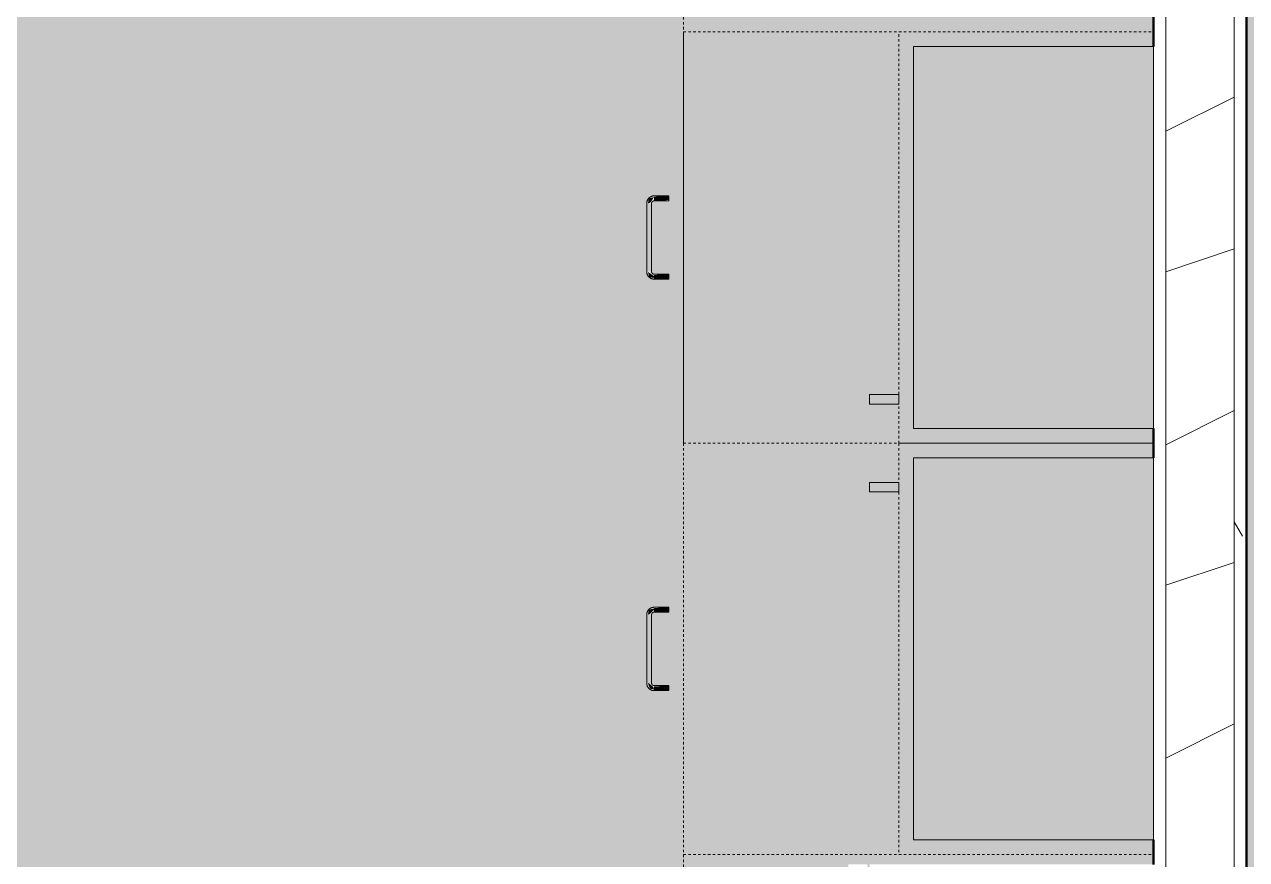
# Model space of a CAD drawing. Header units: inches. Extents: x -4218 to -1814, y 9706 to 12426.
# Drawn here: x -3581.1 to -3518.7, y 10080.6 to 10123.2 of the extents above; entities that cross this region are included whole.
import ezdxf

# ---------------------------------------------------------------- set-up
doc = ezdxf.new("R2010")
doc.units = ezdxf.units.IN
doc.header["$MEASUREMENT"] = 0
doc.linetypes.add('Dash', pattern=[0.25, 0.125, -0.125])
for name, color, linetype, lineweight in [('0-1', 7, 'Continuous', 5), ('0-2', 10, 'Continuous', 13), ('A-AREA-PATT-2', 9, 'Continuous', 9), ('A-WALL-2', 250, 'Continuous', 50), ('A-WALL-3', 10, 'Continuous', 13), ('A-WALL-PATT-1', 7, 'Continuous', 9), ('A-WALL-PATT-2', 253, 'Continuous', 9), ('Q-CASE', 31, 'Continuous', 9), ('Q-CASE-1', 9, 'Continuous', 9), ('Q-CASE-3', 7, 'Continuous', 9), ('Q-CASE-4', 7, 'Dash', 9), ('Q-CASE-HDLN-1', 7, 'Dash', 9), ('Q-CASE-HDLN-2', 31, 'Continuous', 9)]:
    doc.layers.add(name, color=color, linetype=linetype, lineweight=lineweight)
pattern_1 = [(0, (0, 0), (30.72, 7.68), [1.267, -21.773, 1.267, -21.773, -122.88]), (0, (0, 0), (30.72, 7.68), [-46.08, 1.267, -44.813, 1.267, -21.773, -53.76]), (0, (0, 0), (30.72, 7.68), [-115.2, 1.267, -14.093, 1.267, -37.133]), (120, (11.52, 3.84), (-22.011075, 22.7643004), [1.267, -21.773, 1.267, -21.773, -122.88]), (120, (11.52, 3.84), (-22.011075, 22.7643004), [-46.08, 1.267, -44.813, 1.267, -21.773, -53.76]), (120, (11.52, 3.84), (-22.011075, 22.7643004), [-115.2, 1.267, -14.093, 1.267, -37.133]), (240, (15.36, 19.2), (-8.708925, -30.4443004), [1.267, -21.773, 1.267, -21.773, -122.88]), (240, (15.36, 19.2), (-8.708925, -30.4443004), [-46.08, 1.267, -44.813, 1.267, -21.773, -53.76]), (240, (15.36, 19.2), (-8.708925, -30.4443004), [-115.2, 1.267, -14.093, 1.267, -37.133])]

# ---------------------------------------------------------------- blocks, each defined once
blk = doc.blocks.new('OD_CW_Countertop - OD_CW_Countertop-2389348-FLOOR PLAN - 3RD FLOOR')
at = {"layer": 'Q-CASE-HDLN-1'}
blk.add_line((0.738, 0), (44.738, 0), dxfattribs=at)
blk = doc.blocks.new('Drawer_Base_Cabinet_3_drawer_12205 - 21_-2354768-FLOOR PLAN - 3RD FLOOR')
at = {"layer": 'Q-CASE'}
for points in [[(-1.325, 25.5), (-1.23, 25.528), (-1.012, 25.75), (-1.012, 25.813), (-1.286, 25.72), (-1.295, 25.669)], [(-1.012, 25.718), (-1.012, 25.625), (2.488, 25.662), (2.488, 25.875), (-1.012, 25.838), (-1.012, 25.75)], [(2.488, 25.813), (2.516, 25.717), (2.738, 25.5), (2.8, 25.5), (2.738, 25.768), (2.648, 25.784)], [(-1.383, 25.412), (-1.351, 24.75), (-1.142, 24.75), (-1.174, 25.5), (-1.383, 25.5), (-1.383, 25.447)], [(2.617, 25.5), (2.649, 24.75), (2.858, 24.75), (2.826, 25.5), (2.629, 25.5)]]:
    blk.add_hatch(color=256, dxfattribs=at).paths.add_polyline_path(points, flags=0)
at = {"layer": 'Q-CASE-HDLN-1'}
for p, q in [((11.238, 24), (-9.762, 24)), ((-9.762, 24), (-9.762, 0)), ((11.238, 24), (11.238, 0))]:
    blk.add_line(p, q, dxfattribs=at)
at = {"layer": 'Q-CASE-HDLN-2'}
for p, q in [((2.488, 25.875), (-1.012, 25.875)), ((-1.012, 25.625), (2.488, 25.625)), ((-1.387, 25.5), (-1.387, 24.75)), ((-1.387, 25.5), (-1.387, 24.75)), ((-1.387, 25.5), (-1.387, 24.75)), ((-1.137, 24.75), (-1.137, 25.5)), ((-1.137, 24.75), (-1.137, 25.5)), ((-1.137, 24.75), (-1.137, 25.5)), ((2.613, 25.5), (2.613, 24.75)), ((2.613, 25.5), (2.613, 24.75)), ((2.613, 25.5), (2.613, 24.75)), ((2.863, 24.75), (2.863, 25.5)), ((2.863, 24.75), (2.863, 25.5)), ((2.863, 24.75), (2.863, 25.5)), ((-1.387, 24.75), (-1.383, 24.75)), ((-1.383, 24.75), (-1.387, 24.75)), ((-1.387, 24.75), (-1.383, 24.75)), ((-1.383, 24.75), (-1.387, 24.75)), ((-1.387, 24.75), (-1.383, 24.75)), ((-1.137, 24.75), (-1.387, 24.75)), ((-1.142, 24.75), (-1.137, 24.75)), ((-1.137, 24.75), (-1.142, 24.75)), ((-1.142, 24.75), (-1.137, 24.75)), ((-1.137, 24.75), (-1.142, 24.75)), ((-1.142, 24.75), (-1.137, 24.75)), ((2.617, 24.75), (2.613, 24.75)), ((2.613, 24.75), (2.617, 24.75)), ((2.617, 24.75), (2.613, 24.75)), ((2.613, 24.75), (2.617, 24.75)), ((2.863, 24.75), (2.613, 24.75)), ((2.613, 24.75), (2.617, 24.75)), ((2.863, 24.75), (2.858, 24.75)), ((2.858, 24.75), (2.863, 24.75)), ((2.863, 24.75), (2.858, 24.75)), ((2.858, 24.75), (2.863, 24.75)), ((2.858, 24.75), (2.863, 24.75))]:
    blk.add_line(p, q, dxfattribs=at)
at = {"layer": 'Q-CASE-HDLN-2', "flags": 128}
for points in [[(-1.012, 25.875), (-1.027, 25.875), (-1.042, 25.874), (-1.057, 25.872), (-1.072, 25.87), (-1.087, 25.868), (-1.101, 25.864), (-1.116, 25.86), (-1.13, 25.856), (-1.144, 25.851), (-1.158, 25.845), (-1.172, 25.839), (-1.185, 25.833), (-1.199, 25.825), (-1.211, 25.818), (-1.224, 25.81), (-1.236, 25.801), (-1.248, 25.792), (-1.26, 25.782), (-1.271, 25.772), (-1.281, 25.761), (-1.292, 25.75), (-1.301, 25.739), (-1.311, 25.727), (-1.319, 25.715), (-1.328, 25.703), (-1.336, 25.69), (-1.343, 25.677), (-1.35, 25.663), (-1.356, 25.65), (-1.362, 25.636), (-1.367, 25.622), (-1.372, 25.608), (-1.376, 25.593), (-1.379, 25.578), (-1.382, 25.564), (-1.384, 25.549), (-1.386, 25.534), (-1.387, 25.519), (-1.387, 25.504), (-1.387, 25.5)], [(-1.292, 25.75), (-1.301, 25.739), (-1.311, 25.727), (-1.319, 25.715), (-1.328, 25.703), (-1.336, 25.69), (-1.343, 25.677), (-1.35, 25.663), (-1.356, 25.65), (-1.362, 25.636), (-1.367, 25.622), (-1.372, 25.608), (-1.376, 25.593), (-1.379, 25.578), (-1.382, 25.564), (-1.384, 25.549), (-1.386, 25.534), (-1.387, 25.519), (-1.387, 25.504), (-1.387, 25.5)], [(-1.292, 25.75), (-1.301, 25.739), (-1.311, 25.727), (-1.319, 25.715), (-1.328, 25.703), (-1.336, 25.69), (-1.343, 25.677), (-1.35, 25.663), (-1.356, 25.65), (-1.362, 25.636), (-1.367, 25.622), (-1.372, 25.608), (-1.376, 25.593), (-1.379, 25.578), (-1.382, 25.564), (-1.384, 25.549), (-1.386, 25.534), (-1.387, 25.519), (-1.387, 25.504), (-1.387, 25.5)], [(-1.012, 25.875), (-1.027, 25.875), (-1.042, 25.874), (-1.057, 25.872), (-1.072, 25.87), (-1.087, 25.868), (-1.101, 25.864), (-1.116, 25.86), (-1.13, 25.856), (-1.144, 25.851), (-1.158, 25.845), (-1.172, 25.839), (-1.185, 25.833), (-1.199, 25.825), (-1.211, 25.818), (-1.224, 25.81), (-1.236, 25.801), (-1.248, 25.792), (-1.26, 25.782), (-1.271, 25.772)], [(-1.012, 25.875), (-1.027, 25.875), (-1.042, 25.874), (-1.057, 25.872), (-1.072, 25.87), (-1.087, 25.868), (-1.101, 25.864), (-1.116, 25.86), (-1.13, 25.856), (-1.144, 25.851), (-1.158, 25.845), (-1.172, 25.839), (-1.185, 25.833), (-1.199, 25.825), (-1.211, 25.818), (-1.224, 25.81), (-1.236, 25.801), (-1.248, 25.792), (-1.26, 25.782), (-1.271, 25.772)], [(-1.137, 25.5), (-1.137, 25.505), (-1.137, 25.51), (-1.136, 25.515), (-1.136, 25.52), (-1.135, 25.525), (-1.134, 25.53), (-1.132, 25.535), (-1.131, 25.539), (-1.129, 25.544), (-1.127, 25.549), (-1.125, 25.553), (-1.123, 25.558), (-1.121, 25.562), (-1.118, 25.566), (-1.115, 25.571), (-1.113, 25.575), (-1.109, 25.579), (-1.106, 25.582), (-1.103, 25.586), (-1.099, 25.59), (-1.096, 25.593), (-1.092, 25.596), (-1.088, 25.599), (-1.084, 25.602), (-1.08, 25.605), (-1.076, 25.608), (-1.071, 25.61), (-1.067, 25.613), (-1.062, 25.615), (-1.058, 25.617), (-1.053, 25.618), (-1.048, 25.62), (-1.043, 25.621), (-1.038, 25.622), (-1.034, 25.623), (-1.029, 25.624), (-1.024, 25.624), (-1.019, 25.625), (-1.014, 25.625)], [(-1.137, 25.5), (-1.137, 25.505), (-1.137, 25.51), (-1.136, 25.515), (-1.136, 25.52), (-1.135, 25.525), (-1.134, 25.53), (-1.132, 25.535), (-1.131, 25.539), (-1.129, 25.544), (-1.127, 25.549), (-1.125, 25.553), (-1.123, 25.558), (-1.121, 25.562), (-1.118, 25.566), (-1.115, 25.571), (-1.113, 25.575), (-1.109, 25.579), (-1.106, 25.582), (-1.103, 25.586), (-1.099, 25.59), (-1.096, 25.593), (-1.092, 25.596), (-1.088, 25.599), (-1.084, 25.602), (-1.08, 25.605), (-1.076, 25.608), (-1.071, 25.61), (-1.067, 25.613), (-1.062, 25.615), (-1.058, 25.617), (-1.053, 25.618), (-1.048, 25.62), (-1.043, 25.621), (-1.038, 25.622), (-1.034, 25.623), (-1.029, 25.624), (-1.024, 25.624), (-1.019, 25.625), (-1.014, 25.625)], [(-1.137, 25.5), (-1.137, 25.505), (-1.137, 25.51), (-1.136, 25.515), (-1.136, 25.52), (-1.135, 25.525), (-1.134, 25.53), (-1.132, 25.535), (-1.131, 25.539), (-1.129, 25.544), (-1.127, 25.549), (-1.125, 25.553), (-1.123, 25.558), (-1.121, 25.562), (-1.118, 25.566), (-1.115, 25.571), (-1.113, 25.575), (-1.109, 25.579), (-1.106, 25.582), (-1.103, 25.586), (-1.099, 25.59), (-1.096, 25.593), (-1.092, 25.596), (-1.088, 25.599), (-1.084, 25.602), (-1.08, 25.605), (-1.076, 25.608), (-1.071, 25.61), (-1.067, 25.613), (-1.062, 25.615), (-1.058, 25.617), (-1.053, 25.618), (-1.048, 25.62), (-1.043, 25.621), (-1.038, 25.622), (-1.034, 25.623), (-1.029, 25.624), (-1.024, 25.624), (-1.019, 25.625), (-1.014, 25.625), (-1.012, 25.625)], [(2.738, 25.779), (2.727, 25.789), (2.715, 25.798), (2.703, 25.807), (2.69, 25.816), (2.678, 25.823), (2.664, 25.831), (2.651, 25.838), (2.637, 25.844), (2.624, 25.85), (2.61, 25.855), (2.595, 25.859), (2.581, 25.863), (2.566, 25.867), (2.551, 25.87), (2.537, 25.872), (2.522, 25.873), (2.507, 25.875), (2.492, 25.875), (2.488, 25.875)], [(2.738, 25.779), (2.727, 25.789), (2.715, 25.798), (2.703, 25.807), (2.69, 25.816), (2.678, 25.823), (2.664, 25.831), (2.651, 25.838), (2.637, 25.844), (2.624, 25.85), (2.61, 25.855), (2.595, 25.859), (2.581, 25.863), (2.566, 25.867), (2.551, 25.87), (2.537, 25.872), (2.522, 25.873), (2.507, 25.875), (2.492, 25.875), (2.488, 25.875)], [(2.863, 25.5), (2.862, 25.515), (2.862, 25.53), (2.86, 25.545), (2.858, 25.56), (2.855, 25.575), (2.852, 25.589), (2.848, 25.604), (2.844, 25.618), (2.839, 25.632), (2.833, 25.646), (2.827, 25.66), (2.82, 25.673), (2.813, 25.686), (2.805, 25.699), (2.797, 25.712), (2.788, 25.724), (2.779, 25.736), (2.77, 25.747), (2.76, 25.758), (2.749, 25.769), (2.738, 25.779), (2.727, 25.789), (2.715, 25.798), (2.703, 25.807), (2.69, 25.816), (2.678, 25.823), (2.664, 25.831), (2.651, 25.838), (2.637, 25.844), (2.624, 25.85), (2.61, 25.855), (2.595, 25.859), (2.581, 25.863), (2.566, 25.867), (2.551, 25.87), (2.537, 25.872), (2.522, 25.873), (2.507, 25.875), (2.492, 25.875), (2.488, 25.875)], [(2.488, 25.625), (2.493, 25.625), (2.498, 25.625), (2.503, 25.624), (2.508, 25.623), (2.513, 25.623), (2.517, 25.621), (2.522, 25.62), (2.527, 25.619), (2.532, 25.617), (2.536, 25.615), (2.541, 25.613), (2.545, 25.611), (2.55, 25.608), (2.554, 25.606), (2.558, 25.603), (2.562, 25.6), (2.566, 25.597), (2.57, 25.594), (2.574, 25.591), (2.577, 25.587), (2.581, 25.583), (2.584, 25.58), (2.587, 25.576), (2.59, 25.572), (2.593, 25.568), (2.596, 25.563), (2.598, 25.559), (2.6, 25.554), (2.602, 25.55), (2.604, 25.545), (2.606, 25.541), (2.607, 25.536), (2.609, 25.531), (2.61, 25.526), (2.611, 25.521), (2.612, 25.516), (2.612, 25.511), (2.613, 25.506), (2.613, 25.501), (2.613, 25.5)], [(2.488, 25.625), (2.493, 25.625), (2.498, 25.625), (2.503, 25.624), (2.508, 25.623), (2.513, 25.623), (2.517, 25.621), (2.522, 25.62), (2.527, 25.619), (2.532, 25.617), (2.536, 25.615), (2.541, 25.613), (2.545, 25.611), (2.55, 25.608), (2.554, 25.606), (2.558, 25.603), (2.562, 25.6), (2.566, 25.597), (2.57, 25.594), (2.574, 25.591), (2.577, 25.587), (2.581, 25.583), (2.584, 25.58), (2.587, 25.576), (2.59, 25.572), (2.593, 25.568), (2.596, 25.563), (2.598, 25.559), (2.6, 25.554), (2.602, 25.55), (2.604, 25.545), (2.606, 25.541), (2.607, 25.536), (2.609, 25.531), (2.61, 25.526), (2.611, 25.521), (2.612, 25.516), (2.612, 25.511), (2.613, 25.506), (2.613, 25.501), (2.613, 25.5)], [(2.488, 25.625), (2.493, 25.625), (2.498, 25.625), (2.503, 25.624), (2.508, 25.623), (2.513, 25.623), (2.517, 25.621), (2.522, 25.62), (2.527, 25.619), (2.532, 25.617), (2.536, 25.615), (2.541, 25.613), (2.545, 25.611), (2.55, 25.608), (2.554, 25.606), (2.558, 25.603), (2.562, 25.6), (2.566, 25.597), (2.57, 25.594), (2.574, 25.591), (2.577, 25.587), (2.581, 25.583), (2.584, 25.58), (2.587, 25.576), (2.59, 25.572), (2.593, 25.568), (2.596, 25.563), (2.598, 25.559), (2.6, 25.554), (2.602, 25.55), (2.604, 25.545), (2.606, 25.541), (2.607, 25.536), (2.609, 25.531), (2.61, 25.526), (2.611, 25.521), (2.612, 25.516), (2.612, 25.511), (2.613, 25.506), (2.613, 25.501), (2.613, 25.5)], [(2.863, 25.5), (2.862, 25.515), (2.862, 25.53), (2.86, 25.545), (2.858, 25.56), (2.855, 25.575), (2.852, 25.589), (2.848, 25.604), (2.844, 25.618), (2.839, 25.632), (2.833, 25.646), (2.827, 25.66), (2.82, 25.673), (2.813, 25.686), (2.805, 25.699), (2.797, 25.712), (2.788, 25.724), (2.779, 25.736), (2.77, 25.747), (2.76, 25.758)], [(2.863, 25.5), (2.862, 25.515), (2.862, 25.53), (2.86, 25.545), (2.858, 25.56), (2.855, 25.575), (2.852, 25.589), (2.848, 25.604), (2.844, 25.618), (2.839, 25.632), (2.833, 25.646), (2.827, 25.66), (2.82, 25.673), (2.813, 25.686), (2.805, 25.699), (2.797, 25.712), (2.788, 25.724), (2.779, 25.736), (2.77, 25.747), (2.76, 25.758)]]:
    blk.add_lwpolyline(points, dxfattribs=at)
blk = doc.blocks.new('300 Series Wall Hung Cabinet_301 - 21_-2351003-FLOOR PLAN - 3RD FLOOR')
at = {"layer": 'Q-CASE-1'}
for points in [[(-8.5, 13.188), (-8.012, 13.188), (-8.012, 14.687), (-8.5, 14.687)], [(-9.75, 0.187), (9.75, 0.187), (9.75, 12.438), (-9.75, 12.438), (-9.75, 8.425)]]:
    blk.add_hatch(color=256, dxfattribs=at).paths.add_polyline_path(points, flags=0)
at = {"layer": 'Q-CASE-3'}
for p, q in [((-8.012, 14.687), (-8.5, 14.687)), ((-8.5, 14.687), (-8.5, 13.188)), ((-8.012, 13.188), (-8.012, 14.687)), ((-8.012, 13.188), (-8.5, 13.188)), ((9.75, 12.438), (-9.75, 12.438)), ((-9.75, 12.438), (-9.75, 0.187)), ((9.75, 0.187), (9.75, 12.438)), ((-9.75, 0.187), (9.75, 0.187))]:
    blk.add_line(p, q, dxfattribs=at)
at = {"layer": 'Q-CASE-4'}
for p, q in [((-10.5, 0.187), (-10.5, 13.188)), ((-10.5, 13.188), (10.5, 13.188)), ((10.5, 13.188), (10.5, 0.187)), ((10.5, 0.187), (-10.5, 0.187))]:
    blk.add_line(p, q, dxfattribs=at)
blk = doc.blocks.new('300 Series Wall Hung Cabinet_301 - 21_-2351527-FLOOR PLAN - 3RD FLOOR')
at = {"layer": 'Q-CASE-1'}
for points in [[(9.75, -0.188), (-9.75, -0.188), (-9.75, -12.438), (9.75, -12.438), (9.75, -8.425)], [(-8.012, -13.188), (-8.5, -13.188), (-8.5, -14.687), (-8.012, -14.687)]]:
    blk.add_hatch(color=256, dxfattribs=at).paths.add_polyline_path(points, flags=0)
at = {"layer": 'Q-CASE-3'}
for p, q in [((9.75, -0.188), (-9.75, -0.188)), ((-9.75, -0.188), (-9.75, -12.438)), ((9.75, -12.438), (9.75, -0.188)), ((-9.75, -12.438), (9.75, -12.438)), ((-8.5, -13.188), (-8.012, -13.188)), ((-8.5, -13.188), (-8.5, -14.687)), ((-8.012, -14.687), (-8.012, -13.188)), ((-8.5, -14.687), (-8.012, -14.687))]:
    blk.add_line(p, q, dxfattribs=at)
at = {"layer": 'Q-CASE-4'}
for p, q in [((10.5, -0.188), (-10.5, -0.188)), ((-10.5, -0.188), (-10.5, -13.188)), ((10.5, -13.188), (10.5, -0.188)), ((-10.5, -13.188), (10.5, -13.188))]:
    blk.add_line(p, q, dxfattribs=at)
blk = doc.blocks.new('Drawer_Base_Cabinet_3_drawer_12205 - 21_-2354632-FLOOR PLAN - 3RD FLOOR')
at = {"layer": 'Q-CASE'}
for points in [[(-1.142, -25.5), (-1.174, -24.75), (-1.383, -24.75), (-1.351, -25.5), (-1.154, -25.5)], [(2.858, -25.121), (2.826, -24.75), (2.617, -24.75), (2.649, -25.5), (2.858, -25.5), (2.858, -25.174)], [(-1.012, -25.782), (-1.047, -25.688), (-1.325, -25.5), (-1.262, -25.768), (-1.012, -25.813)], [(2.8, -25.5), (2.705, -25.5), (2.488, -25.813), (2.756, -25.75), (2.776, -25.636)], [(2.488, -25.629), (2.488, -25.625), (-1.012, -25.662), (-1.012, -25.875), (2.488, -25.838), (2.488, -25.642)]]:
    blk.add_hatch(color=256, dxfattribs=at).paths.add_polyline_path(points, flags=0)
at = {"layer": 'Q-CASE-HDLN-1'}
for p, q in [((-9.762, -24), (-9.762, 0)), ((11.238, -24), (11.238, 0)), ((11.238, -24), (-9.762, -24))]:
    blk.add_line(p, q, dxfattribs=at)
at = {"layer": 'Q-CASE-HDLN-2'}
for p, q in [((-1.387, -24.75), (-1.387, -25.5)), ((-1.387, -24.75), (-1.383, -24.75)), ((-1.383, -24.75), (-1.387, -24.75)), ((-1.387, -24.75), (-1.387, -25.5)), ((-1.387, -24.75), (-1.383, -24.75)), ((-1.383, -24.75), (-1.387, -24.75)), ((-1.387, -24.75), (-1.387, -25.5)), ((-1.387, -24.75), (-1.137, -24.75)), ((-1.383, -24.75), (-1.387, -24.75)), ((-1.142, -24.75), (-1.137, -24.75)), ((-1.137, -24.75), (-1.142, -24.75)), ((-1.142, -24.75), (-1.137, -24.75)), ((-1.137, -24.75), (-1.142, -24.75)), ((-1.137, -24.75), (-1.142, -24.75)), ((-1.137, -25.5), (-1.137, -24.75)), ((-1.137, -25.5), (-1.137, -24.75)), ((-1.137, -25.5), (-1.137, -24.75)), ((2.613, -24.75), (2.613, -25.5)), ((2.617, -24.75), (2.613, -24.75)), ((2.613, -24.75), (2.617, -24.75)), ((2.613, -24.75), (2.613, -25.5)), ((2.617, -24.75), (2.613, -24.75)), ((2.613, -24.75), (2.617, -24.75)), ((2.613, -24.75), (2.613, -25.5)), ((2.617, -24.75), (2.613, -24.75)), ((2.613, -24.75), (2.863, -24.75)), ((2.863, -24.75), (2.858, -24.75)), ((2.858, -24.75), (2.863, -24.75)), ((2.863, -24.75), (2.858, -24.75)), ((2.858, -24.75), (2.863, -24.75)), ((2.863, -24.75), (2.858, -24.75)), ((2.863, -25.5), (2.863, -24.75)), ((2.863, -25.5), (2.863, -24.75)), ((2.863, -25.5), (2.863, -24.75)), ((2.488, -25.625), (-1.012, -25.625)), ((-1.012, -25.875), (2.488, -25.875))]:
    blk.add_line(p, q, dxfattribs=at)
at = {"layer": 'Q-CASE-HDLN-2', "flags": 128}
for points in [[(-1.387, -25.5), (-1.387, -25.515), (-1.386, -25.53), (-1.385, -25.545), (-1.383, -25.56), (-1.38, -25.575), (-1.377, -25.589), (-1.373, -25.604), (-1.368, -25.618), (-1.363, -25.632), (-1.358, -25.646), (-1.352, -25.66), (-1.345, -25.673), (-1.338, -25.686), (-1.33, -25.699), (-1.322, -25.712), (-1.313, -25.724), (-1.304, -25.736), (-1.294, -25.747), (-1.284, -25.758)], [(-1.387, -25.5), (-1.387, -25.515), (-1.386, -25.53), (-1.385, -25.545), (-1.383, -25.56), (-1.38, -25.575), (-1.377, -25.589), (-1.373, -25.604), (-1.368, -25.618), (-1.363, -25.632), (-1.358, -25.646), (-1.352, -25.66), (-1.345, -25.673), (-1.338, -25.686), (-1.33, -25.699), (-1.322, -25.712), (-1.313, -25.724), (-1.304, -25.736), (-1.294, -25.747), (-1.284, -25.758)], [(-1.387, -25.5), (-1.387, -25.515), (-1.386, -25.53), (-1.385, -25.545), (-1.383, -25.56), (-1.38, -25.575), (-1.377, -25.589), (-1.373, -25.604), (-1.368, -25.618), (-1.363, -25.632), (-1.358, -25.646), (-1.352, -25.66), (-1.345, -25.673), (-1.338, -25.686), (-1.33, -25.699), (-1.322, -25.712), (-1.313, -25.724), (-1.304, -25.736), (-1.294, -25.747), (-1.284, -25.758), (-1.274, -25.769), (-1.263, -25.779), (-1.251, -25.789), (-1.239, -25.798), (-1.227, -25.807), (-1.215, -25.816), (-1.202, -25.823), (-1.189, -25.831), (-1.176, -25.838), (-1.162, -25.844), (-1.148, -25.85), (-1.134, -25.855), (-1.12, -25.859), (-1.105, -25.863), (-1.091, -25.867), (-1.076, -25.87), (-1.061, -25.872), (-1.046, -25.873), (-1.031, -25.875), (-1.016, -25.875), (-1.012, -25.875)], [(-1.012, -25.625), (-1.017, -25.625), (-1.022, -25.625), (-1.027, -25.624), (-1.032, -25.623), (-1.037, -25.623), (-1.042, -25.621), (-1.047, -25.62), (-1.052, -25.619), (-1.056, -25.617), (-1.061, -25.615), (-1.066, -25.613), (-1.07, -25.611), (-1.074, -25.608), (-1.079, -25.606), (-1.083, -25.603), (-1.087, -25.6), (-1.091, -25.597), (-1.095, -25.594), (-1.098, -25.591), (-1.102, -25.587), (-1.105, -25.583), (-1.109, -25.58), (-1.112, -25.576), (-1.115, -25.572), (-1.117, -25.568), (-1.12, -25.563), (-1.123, -25.559), (-1.125, -25.554), (-1.127, -25.55), (-1.129, -25.545), (-1.131, -25.541), (-1.132, -25.536), (-1.133, -25.531), (-1.135, -25.526), (-1.135, -25.521), (-1.136, -25.516), (-1.137, -25.511), (-1.137, -25.506), (-1.137, -25.501), (-1.137, -25.5)], [(-1.012, -25.625), (-1.017, -25.625), (-1.022, -25.625), (-1.027, -25.624), (-1.032, -25.623), (-1.037, -25.623), (-1.042, -25.621), (-1.047, -25.62), (-1.052, -25.619), (-1.056, -25.617), (-1.061, -25.615), (-1.066, -25.613), (-1.07, -25.611), (-1.074, -25.608), (-1.079, -25.606), (-1.083, -25.603), (-1.087, -25.6), (-1.091, -25.597), (-1.095, -25.594), (-1.098, -25.591), (-1.102, -25.587), (-1.105, -25.583), (-1.109, -25.58), (-1.112, -25.576), (-1.115, -25.572), (-1.117, -25.568), (-1.12, -25.563), (-1.123, -25.559), (-1.125, -25.554), (-1.127, -25.55), (-1.129, -25.545), (-1.131, -25.541), (-1.132, -25.536), (-1.133, -25.531), (-1.135, -25.526), (-1.135, -25.521), (-1.136, -25.516), (-1.137, -25.511), (-1.137, -25.506), (-1.137, -25.501), (-1.137, -25.5)], [(-1.012, -25.625), (-1.017, -25.625), (-1.022, -25.625), (-1.027, -25.624), (-1.032, -25.623), (-1.037, -25.623), (-1.042, -25.621), (-1.047, -25.62), (-1.052, -25.619), (-1.056, -25.617), (-1.061, -25.615), (-1.066, -25.613), (-1.07, -25.611), (-1.074, -25.608), (-1.079, -25.606), (-1.083, -25.603), (-1.087, -25.6), (-1.091, -25.597), (-1.095, -25.594), (-1.098, -25.591), (-1.102, -25.587), (-1.105, -25.583), (-1.109, -25.58), (-1.112, -25.576), (-1.115, -25.572), (-1.117, -25.568), (-1.12, -25.563), (-1.123, -25.559), (-1.125, -25.554), (-1.127, -25.55), (-1.129, -25.545), (-1.131, -25.541), (-1.132, -25.536), (-1.133, -25.531), (-1.135, -25.526), (-1.135, -25.521), (-1.136, -25.516), (-1.137, -25.511), (-1.137, -25.506), (-1.137, -25.501), (-1.137, -25.5)], [(2.488, -25.875), (2.503, -25.875), (2.518, -25.874), (2.533, -25.872), (2.547, -25.87), (2.562, -25.868), (2.577, -25.864), (2.591, -25.86), (2.606, -25.856), (2.62, -25.851), (2.634, -25.845), (2.647, -25.839), (2.661, -25.833), (2.674, -25.825), (2.687, -25.818), (2.699, -25.81), (2.712, -25.801), (2.724, -25.792), (2.735, -25.782), (2.746, -25.772), (2.757, -25.761), (2.767, -25.75), (2.777, -25.739), (2.786, -25.727), (2.795, -25.715), (2.803, -25.703), (2.811, -25.69), (2.818, -25.677), (2.825, -25.663), (2.832, -25.65), (2.837, -25.636), (2.842, -25.622), (2.847, -25.608), (2.851, -25.593), (2.854, -25.578), (2.857, -25.564), (2.86, -25.549), (2.861, -25.534), (2.862, -25.519), (2.863, -25.504), (2.863, -25.5)], [(2.613, -25.5), (2.613, -25.505), (2.612, -25.51), (2.612, -25.515), (2.611, -25.52), (2.61, -25.525), (2.609, -25.53), (2.608, -25.535), (2.606, -25.539), (2.605, -25.544), (2.603, -25.549), (2.601, -25.553), (2.599, -25.558), (2.596, -25.562), (2.594, -25.566), (2.591, -25.571), (2.588, -25.575), (2.585, -25.579), (2.582, -25.582), (2.578, -25.586), (2.575, -25.59), (2.571, -25.593), (2.567, -25.596), (2.563, -25.599), (2.559, -25.602), (2.555, -25.605), (2.551, -25.608), (2.547, -25.61), (2.542, -25.613), (2.538, -25.615), (2.533, -25.617), (2.528, -25.618), (2.524, -25.62), (2.519, -25.621), (2.514, -25.622), (2.509, -25.623), (2.504, -25.624), (2.499, -25.624), (2.494, -25.625), (2.489, -25.625), (2.488, -25.625)], [(2.613, -25.5), (2.613, -25.505), (2.612, -25.51), (2.612, -25.515), (2.611, -25.52), (2.61, -25.525), (2.609, -25.53), (2.608, -25.535), (2.606, -25.539), (2.605, -25.544), (2.603, -25.549), (2.601, -25.553), (2.599, -25.558), (2.596, -25.562), (2.594, -25.566), (2.591, -25.571), (2.588, -25.575), (2.585, -25.579), (2.582, -25.582), (2.578, -25.586), (2.575, -25.59), (2.571, -25.593), (2.567, -25.596), (2.563, -25.599), (2.559, -25.602), (2.555, -25.605), (2.551, -25.608), (2.547, -25.61), (2.542, -25.613), (2.538, -25.615), (2.533, -25.617), (2.528, -25.618), (2.524, -25.62), (2.519, -25.621), (2.514, -25.622), (2.509, -25.623), (2.504, -25.624), (2.499, -25.624), (2.494, -25.625), (2.489, -25.625)], [(2.613, -25.5), (2.613, -25.505), (2.612, -25.51), (2.612, -25.515), (2.611, -25.52), (2.61, -25.525), (2.609, -25.53), (2.608, -25.535), (2.606, -25.539), (2.605, -25.544), (2.603, -25.549), (2.601, -25.553), (2.599, -25.558), (2.596, -25.562), (2.594, -25.566), (2.591, -25.571), (2.588, -25.575), (2.585, -25.579), (2.582, -25.582), (2.578, -25.586), (2.575, -25.59), (2.571, -25.593), (2.567, -25.596), (2.563, -25.599), (2.559, -25.602), (2.555, -25.605), (2.551, -25.608), (2.547, -25.61), (2.542, -25.613), (2.538, -25.615), (2.533, -25.617), (2.528, -25.618), (2.524, -25.62), (2.519, -25.621), (2.514, -25.622), (2.509, -25.623), (2.504, -25.624), (2.499, -25.624), (2.494, -25.625), (2.489, -25.625)], [(2.767, -25.75), (2.777, -25.739), (2.786, -25.727), (2.795, -25.715), (2.803, -25.703), (2.811, -25.69), (2.818, -25.677), (2.825, -25.663), (2.832, -25.65), (2.837, -25.636), (2.842, -25.622), (2.847, -25.608), (2.851, -25.593), (2.854, -25.578), (2.857, -25.564), (2.86, -25.549), (2.861, -25.534), (2.862, -25.519), (2.863, -25.504), (2.863, -25.5)], [(2.767, -25.75), (2.777, -25.739), (2.786, -25.727), (2.795, -25.715), (2.803, -25.703), (2.811, -25.69), (2.818, -25.677), (2.825, -25.663), (2.832, -25.65), (2.837, -25.636), (2.842, -25.622), (2.847, -25.608), (2.851, -25.593), (2.854, -25.578), (2.857, -25.564), (2.86, -25.549), (2.861, -25.534), (2.862, -25.519), (2.863, -25.504), (2.863, -25.5)], [(-1.263, -25.779), (-1.251, -25.789), (-1.239, -25.798), (-1.227, -25.807), (-1.215, -25.816), (-1.202, -25.823), (-1.189, -25.831), (-1.176, -25.838), (-1.162, -25.844), (-1.148, -25.85), (-1.134, -25.855), (-1.12, -25.859), (-1.105, -25.863), (-1.091, -25.867), (-1.076, -25.87), (-1.061, -25.872), (-1.046, -25.873), (-1.031, -25.875), (-1.016, -25.875), (-1.012, -25.875)], [(-1.263, -25.779), (-1.251, -25.789), (-1.239, -25.798), (-1.227, -25.807), (-1.215, -25.816), (-1.202, -25.823), (-1.189, -25.831), (-1.176, -25.838), (-1.162, -25.844), (-1.148, -25.85), (-1.134, -25.855), (-1.12, -25.859), (-1.105, -25.863), (-1.091, -25.867), (-1.076, -25.87), (-1.061, -25.872), (-1.046, -25.873), (-1.031, -25.875), (-1.016, -25.875), (-1.012, -25.875)], [(2.488, -25.875), (2.503, -25.875), (2.518, -25.874), (2.533, -25.872), (2.547, -25.87), (2.562, -25.868), (2.577, -25.864), (2.591, -25.86), (2.606, -25.856), (2.62, -25.851), (2.634, -25.845), (2.647, -25.839), (2.661, -25.833), (2.674, -25.825), (2.687, -25.818), (2.699, -25.81), (2.712, -25.801), (2.724, -25.792), (2.735, -25.782), (2.746, -25.772)], [(2.488, -25.875), (2.503, -25.875), (2.518, -25.874), (2.533, -25.872), (2.547, -25.87), (2.562, -25.868), (2.577, -25.864), (2.591, -25.86), (2.606, -25.856), (2.62, -25.851), (2.634, -25.845), (2.647, -25.839), (2.661, -25.833), (2.674, -25.825), (2.687, -25.818), (2.699, -25.81), (2.712, -25.801), (2.724, -25.792), (2.735, -25.782), (2.746, -25.772)]]:
    blk.add_lwpolyline(points, dxfattribs=at)
blk = doc.blocks.new('CTR - 1st Phase - Unit Layouts_rvt-1-FLOOR PLAN - 3RD FLOOR')
at = {"layer": 'A-WALL-PATT-1'}
h = blk.add_hatch(dxfattribs=at)
h.set_pattern_fill('FP_1', color=256, style=0, pattern_type=2)
h.set_pattern_definition(pattern_1)
h.paths.add_polyline_path([(-3522.874, 9988.439), (-3522.874, 10160.214), (-3523.499, 10160.214), (-3523.499, 9988.439)], flags=0)
h.paths.add_polyline_path([(-3522.874, 10163.714), (-3522.874, 10195.022), (-3523.499, 10194.397), (-3523.499, 10163.714)], flags=0)
h = blk.add_hatch(dxfattribs=at)
h.set_pattern_fill('FP_1', color=256, style=0, pattern_type=2)
h.set_pattern_definition(pattern_1)
h.paths.add_polyline_path([(-3519.374, 9989.064), (-3518.749, 9989.064), (-3518.749, 10016.864), (-3519.374, 10016.864), (-3519.374, 10007.833)], flags=0)
h.paths.add_polyline_path([(-3518.749, 10020.364), (-3518.749, 10193.313), (-3519.374, 10192.688), (-3519.374, 10020.364), (-3519.086, 10020.364)], flags=0)
at = {"layer": 'A-WALL-PATT-2'}
h = blk.add_hatch(dxfattribs=at)
h.set_pattern_fill('FP_2', color=256, style=0, pattern_type=2)
h.set_pattern_definition([(216.87, (6.397, 15.994), (47.9809429, 31.9870857), [7.997, -71.971]), (206.565, (15.994, 11.196), (-15.993714, -15.9941327), [17.881, -17.881]), (198.435, (15.994, 3.199), (-31.9867405, -15.9938803), [10.115, -40.461])])
h.paths.add_polyline_path([(-3522.874, 9988.439), (-3519.374, 9988.439), (-3519.392, 10197.62), (-3522.874, 10194.138), (-3522.874, 10007.833)], flags=0)
at = {"layer": 'A-WALL-2'}
for p, q in [((-3518.749, 10020.989), (-3518.749, 10192.429)), ((-3523.499, 10159.589), (-3523.499, 10122.089)), ((-3523.499, 10102.589), (-3523.499, 10101.089)), ((-3523.499, 10081.589), (-3523.499, 10080.339))]:
    blk.add_line(p, q, dxfattribs=at)
at = {"layer": 'A-WALL-3'}
for p, q in [((-3519.374, 10192.688), (-3519.374, 10020.364)), ((-3522.874, 10160.214), (-3522.874, 9988.439))]:
    blk.add_line(p, q, dxfattribs=at)
at = {"layer": '0-2'}
for name, p, rotation in [('OD_CW_Countertop - OD_CW_Countertop-2389348-FLOOR PLAN - 3RD FLOOR', (-3547.499, 10124.577), 269.9999999999894), ('Drawer_Base_Cabinet_3_drawer_12205 - 21_-2354632-FLOOR PLAN - 3RD FLOOR', (-3523.499, 10113.077), 269.9999999999831), ('300 Series Wall Hung Cabinet_301 - 21_-2351003-FLOOR PLAN - 3RD FLOOR', (-3523.311, 10112.339), 89.99999999998776), ('Drawer_Base_Cabinet_3_drawer_12205 - 21_-2354768-FLOOR PLAN - 3RD FLOOR', (-3523.499, 10090.602), 89.99999999998902), ('300 Series Wall Hung Cabinet_301 - 21_-2351527-FLOOR PLAN - 3RD FLOOR', (-3523.311, 10091.339), 269.9999999999878)]:
    blk.add_blockref(name, p, dxfattribs=dict(at, rotation=rotation))

msp = doc.modelspace()

# ---------------------------------------------------------------- hatches: boundary and pattern name
at = {"layer": 'A-AREA-PATT-2'}
h = msp.add_hatch(color=256, dxfattribs=at)
h.paths.add_polyline_path([(-3493.52374, 10344.5894), (-3491.77374, 10344.5894), (-3491.77374, 10308.5894), (-3493.52374, 10308.5894), (-3493.52374, 10329.85603)], flags=0)
h.paths.add_polyline_path([(-3666.80501, 9986.1894), (-3636.51124, 9986.1894), (-3636.51124, 9989.0644), (-3523.49874, 9989.0644), (-3523.49874, 9990.5894), (-3535.74874, 9990.5894), (-3535.74874, 9990.8394), (-3547.49874, 9990.8394), (-3547.49874, 9990.2144), (-3548.04181, 9990.2144), (-3548.09106, 9990.43078), (-3548.16411, 9990.59662), (-3548.20172, 9990.87891), (-3548.24874, 9990.9644), (-3548.24874, 9992.96866), (-3548.99874, 9993.00101), (-3548.99874, 9993.0269), (-3549.2639, 9993.07423), (-3549.33713, 9993.3394), (-3549.37374, 9993.3394), (-3549.33713, 9996.8394), (-3549.31124, 9996.8394), (-3549.24874, 9997.10727), (-3548.99874, 9997.17778), (-3548.99874, 9997.21014), (-3548.24874, 9997.21014), (-3548.24874, 9999.0894), (-3548.1749, 9999.26867), (-3548.13743, 9999.54443), (-3548.05428, 9999.72844), (-3547.99874, 9999.8394), (-3547.49874, 9999.8394), (-3547.49874, 9999.3394), (-3535.74874, 9999.3394), (-3535.74874, 10007.0894), (-3523.49874, 10007.0894), (-3523.49874, 10008.5894), (-3535.74874, 10008.5894), (-3535.74874, 10028.0894), (-3523.49874, 10028.0894), (-3523.49874, 10029.5894), (-3535.74874, 10029.5894), (-3535.74874, 10049.0894), (-3523.49874, 10049.0894), (-3523.49874, 10049.8394), (-3547.49874, 10049.8394), (-3547.49874, 10079.8394), (-3539.09808, 10079.8394), (-3539.08425, 10080.3394), (-3538.10504, 10080.3394), (-3538.10504, 10079.8394), (-3537.98693, 10079.8394), (-3537.98693, 10080.3394), (-3523.49874, 10080.3394), (-3523.49874, 10081.5894), (-3535.74874, 10081.5894), (-3535.74874, 10101.0894), (-3523.49874, 10101.0894), (-3523.49874, 10102.5894), (-3535.74874, 10102.5894), (-3535.74874, 10122.0894), (-3523.49874, 10122.0894), (-3523.49874, 10159.5894), (-3525.49874, 10159.5894), (-3525.49874, 10123.8394), (-3555.49874, 10123.8394), (-3555.49874, 10159.5894), (-3547.49874, 10159.5894), (-3547.49874, 10164.3394), (-3523.49874, 10164.3394), (-3523.49874, 10194.39658), (-3504.75153, 10213.14379), (-3501.39277, 10209.78503), (-3504.66314, 10206.51466), (-3480.53624, 10182.38776), (-3480.53624, 10171.73503), (-3479.78624, 10171.73503), (-3479.78624, 10169.23503), (-3480.53624, 10169.23503), (-3480.53624, 10137.98503), (-3481.91124, 10137.98503), (-3481.91124, 10108.98503), (-3480.53624, 10108.98503), (-3480.53624, 10108.73503), (-3479.78624, 10108.73503), (-3479.78624, 10106.23503), (-3480.53624, 10106.23503), (-3480.53624, 10103.23503), (-3479.78624, 10103.23503), (-3479.78624, 10100.73503), (-3480.53624, 10100.73503), (-3480.53624, 10078.48503), (-3481.91124, 10078.48503), (-3481.91124, 10058.48503), (-3480.53624, 10058.48503), (-3480.52945, 10058.23503), (-3479.78624, 10058.23503), (-3479.78624, 10055.73503), (-3480.53624, 10055.73503), (-3480.53624, 9989.0644), (-3341.72374, 9989.0644), (-3341.72374, 10242.9894), (-3373.89874, 10242.9894), (-3373.89874, 10247.7394), (-3341.72374, 10247.7394), (-3341.72374, 10305.34208), (-3349.44996, 10305.34208), (-3350.41438, 10305.46905), (-3351.31307, 10305.8413), (-3352.08479, 10306.43347), (-3352.67696, 10307.20519), (-3353.04921, 10308.10389), (-3353.17618, 10309.14461), (-3353.17618, 10310.45664), (-3356.19996, 10310.10892), (-3357.19996, 10308.91717), (-3358.19996, 10308.35041), (-3359.19996, 10308.08246), (-3360.20376, 10307.90546), (-3361.19996, 10307.8183), (-3363.19235, 10307.99262), (-3365.19996, 10308.53055), (-3367.63954, 10309.46347), (-3369.19996, 10310.19111), (-3371.19996, 10311.57854), (-3372.19996, 10312.57854), (-3372.69996, 10313.44457), (-3373.19996, 10314.8183), (-3373.19996, 10315.8183), (-3372.69996, 10317.19204), (-3372.19996, 10318.05807), (-3371.19996, 10319.05807), (-3369.19996, 10320.4455), (-3367.19996, 10321.37811), (-3365.19996, 10322.10606), (-3363.19235, 10322.64399), (-3361.19996, 10322.8183), (-3359.70948, 10322.64399), (-3359.19996, 10322.55415), (-3358.19996, 10322.2862), (-3357.19996, 10321.71944), (-3356.19996, 10320.52768), (-3353.17618, 10320.17997), (-3353.17618, 10321.5683), (-3353.04921, 10322.53272), (-3352.67696, 10323.43141), (-3352.08479, 10324.20314), (-3351.31307, 10324.79531), (-3350.41438, 10325.16756), (-3349.44996, 10325.29453), (-3341.72374, 10325.29453), (-3341.72374, 10336.7894), (-3345.17374, 10336.7894), (-3345.17374, 10341.5394), (-3341.72374, 10341.5394), (-3341.72374, 10372.7894), (-3369.17374, 10372.7894), (-3369.17374, 10336.7894), (-3373.92374, 10336.7894), (-3373.92374, 10372.7894), (-3409.92374, 10372.7894), (-3409.92374, 10279.65685), (-3414.67374, 10279.65685), (-3414.67374, 10281.5743), (-3438.67374, 10281.5743), (-3438.67374, 10276.4493), (-3412.67374, 10276.4493), (-3412.67374, 10251.4493), (-3438.67374, 10251.4493), (-3438.67374, 10247.7394), (-3414.67374, 10247.7394), (-3414.67374, 10249.65685), (-3409.92374, 10249.65685), (-3409.89874, 10242.9894), (-3468.1884, 10242.9894), (-3475.93692, 10235.24087), (-3479.29568, 10238.59963), (-3470.15592, 10247.7394), (-3443.42374, 10247.7394), (-3443.42374, 10290.51935), (-3444.17374, 10290.51935), (-3444.17374, 10293.01935), (-3443.42374, 10293.01935), (-3443.42374, 10315.26935), (-3442.04874, 10315.26935), (-3442.04874, 10335.26935), (-3443.42374, 10335.26935), (-3443.42374, 10335.51935), (-3444.17374, 10335.51935), (-3444.17374, 10338.01935), (-3443.42374, 10338.01935), (-3443.42374, 10344.5894), (-3457.52374, 10344.5894), (-3457.52374, 10346.5269), (-3458.14874, 10346.5269), (-3458.14874, 10348.5894), (-3492.89874, 10348.5894), (-3492.89874, 10346.5269), (-3493.52374, 10346.5269), (-3493.52374, 10344.5894), (-3499.54874, 10344.5894), (-3499.54874, 10304.01291), (-3502.31308, 10301.24857), (-3505.67183, 10304.60733), (-3504.29874, 10305.98043), (-3504.29874, 10325.30651), (-3504.5021, 10325.30651), (-3504.5021, 10330.05651), (-3504.29874, 10330.05651), (-3504.29874, 10344.5894), (-3524.5021, 10344.5894), (-3524.5021, 10325.30651), (-3529.2521, 10325.30651), (-3529.2521, 10344.5894), (-3535.27588, 10344.5894), (-3535.27588, 10337.16317), (-3535.40285, 10336.19876), (-3535.7751, 10335.30006), (-3536.36727, 10334.52834), (-3537.13899, 10333.93617), (-3538.03769, 10333.56392), (-3539.07841, 10333.43695), (-3540.39044, 10333.43695), (-3540.04272, 10330.41317), (-3538.85097, 10329.41317), (-3538.28421, 10328.41317), (-3538.01626, 10327.41317), (-3537.83926, 10326.40937), (-3537.7521, 10325.41317), (-3537.92641, 10323.42079), (-3538.46435, 10321.41317), (-3539.19229, 10319.41317), (-3540.12491, 10317.41317), (-3541.51234, 10315.41317), (-3542.51234, 10314.41317), (-3543.37836, 10313.91317), (-3544.7521, 10313.41317), (-3545.7521, 10313.41317), (-3547.12584, 10313.91317), (-3547.99187, 10314.41317), (-3548.99187, 10315.41317), (-3550.3793, 10317.41317), (-3551.31191, 10319.41317), (-3552.03985, 10321.41317), (-3552.57779, 10323.42079), (-3552.7521, 10325.41317), (-3552.57779, 10326.90365), (-3552.48795, 10327.41317), (-3552.22, 10328.41317), (-3551.65324, 10329.41317), (-3550.46148, 10330.41317), (-3550.11377, 10333.43695), (-3551.56696, 10333.44549), (-3552.46652, 10333.56392), (-3553.36521, 10333.93617), (-3554.13694, 10334.52834), (-3554.7291, 10335.30006), (-3555.10136, 10336.19876), (-3555.22832, 10337.16317), (-3555.22832, 10344.5894), (-3563.2521, 10344.5894), (-3563.2521, 10320.5894), (-3629.07943, 10320.5894), (-3629.07943, 10284.5894), (-3623.70443, 10284.5894), (-3623.70443, 10283.7144), (-3659.70443, 10283.70998), (-3659.70443, 10280.7144), (-3623.70443, 10280.7144), (-3623.70443, 10279.8394), (-3659.07943, 10279.8394), (-3659.07943, 10276.73817), (-3663.82943, 10276.73817), (-3663.82943, 10344.5894), (-3687.90604, 10344.5894), (-3687.90604, 10327.0894), (-3705.90604, 10327.0894), (-3705.90604, 10344.5894), (-3709.90604, 10344.5894), (-3709.90604, 10265.5894), (-3787.90604, 10265.5894), (-3787.90604, 10344.5894), (-3789.83788, 10344.5894), (-3789.83788, 10327.0894), (-3807.83788, 10327.0894), (-3807.83788, 10344.5894), (-3851.84874, 10344.5894), (-3851.84874, 10212.3394), (-3703.45443, 10212.3394), (-3703.45443, 10207.5894), (-3851.84874, 10207.5894), (-3851.84874, 10204.4019), (-3854.72374, 10204.4019), (-3854.72374, 10166.3769), (-3851.84874, 10166.3769), (-3851.84874, 10089.2019), (-3853.72374, 10089.2019), (-3853.72374, 10087.8894), (-3856.47374, 10087.8894), (-3856.47374, 10087.10736), (-3853.72374, 10087.10736), (-3853.72374, 9987.1894), (-3751.71124, 9987.1894), (-3751.71124, 9989.0644), (-3674.53624, 9989.0644), (-3674.53624, 9986.1894), (-3672.53624, 9986.1894)], flags=0)
h.paths.add_polyline_path([(-3487.98624, 9989.0644), (-3485.28624, 9989.0644), (-3485.28624, 10016.2394), (-3486.91124, 10016.2394), (-3486.91124, 10020.9894), (-3485.28624, 10020.9894), (-3485.28624, 10055.73503), (-3486.03624, 10055.73503), (-3486.03624, 10058.23503), (-3485.28624, 10058.23503), (-3485.28624, 10058.48503), (-3483.28624, 10058.48503), (-3483.28624, 10080.48503), (-3481.91124, 10080.48503), (-3481.91124, 10100.48503), (-3485.28624, 10100.48503), (-3485.28624, 10100.73503), (-3486.03624, 10100.73503), (-3486.03624, 10103.23503), (-3485.28624, 10103.23503), (-3485.28624, 10106.23503), (-3486.03624, 10106.23503), (-3486.03624, 10108.73503), (-3485.28624, 10108.73503), (-3485.28624, 10108.98503), (-3483.28624, 10108.98503), (-3483.28624, 10139.98503), (-3481.91124, 10139.98503), (-3481.91124, 10168.98503), (-3485.28624, 10168.98503), (-3485.28624, 10169.23503), (-3486.03624, 10169.23503), (-3486.03624, 10171.73503), (-3485.28624, 10171.73503), (-3485.28624, 10180.42025), (-3508.02189, 10203.1559), (-3518.74874, 10192.42906), (-3518.74874, 10020.9894), (-3516.91124, 10020.9894), (-3516.91124, 10016.2394), (-3518.74874, 10016.2394), (-3518.74874, 9989.0644), (-3515.86124, 9989.0644), (-3515.86124, 10011.3769), (-3487.98624, 10011.3769)], flags=0)
h.paths.add_polyline_path([(-3728.00743, 9990.91864), (-3799.00743, 9990.91864), (-3799.00743, 10007.04364), (-3781.00743, 10007.04364), (-3781.00743, 10003.04364), (-3745.00743, 10003.04364), (-3745.00743, 10007.04364), (-3727.00743, 10007.04364), (-3727.00743, 9990.91864)], flags=0)
h.paths.add_polyline_path([(-3548.99874, 9993.0894), (-3548.99874, 9993.21014), (-3548.24874, 9993.21014), (-3548.24874, 9996.96866), (-3548.99874, 9997.00101), (-3549.03337, 9997.0269), (-3549.18624, 9996.8394), (-3549.12374, 9996.8394), (-3549.16035, 9993.3394), (-3549.18624, 9993.30477), (-3549.0269, 9993.12175)], flags=0)
h.paths.add_polyline_path([(-3362.89976, 9999.97945), (-3363.94618, 9999.97945), (-3363.94618, 10017.97945), (-3345.94618, 10017.97945), (-3345.94618, 9999.97945)], flags=0)
h.paths.add_polyline_path([(-3700.57226, 10003.99364), (-3707.49716, 10003.99364), (-3707.49716, 10009.99364), (-3708.49716, 10009.99364), (-3708.49716, 10045.99364), (-3707.49716, 10045.99364), (-3707.49716, 10051.99364), (-3672.49716, 10051.99364), (-3672.49716, 10003.99364), (-3695.59048, 10003.99364)], flags=0)
h.paths.add_polyline_path([(-3838.99716, 10003.99364), (-3846.49716, 10003.99364), (-3846.49716, 10051.99364), (-3811.49716, 10051.99364), (-3811.49716, 10045.99364), (-3810.49716, 10045.99364), (-3810.49716, 10009.99364), (-3811.49716, 10009.99364), (-3811.49716, 10003.99364), (-3837.79014, 10003.99364)], flags=0)
h.paths.add_polyline_path([(-3537.49919, 10005.35095), (-3537.99799, 10005.35095), (-3537.99799, 10005.8394), (-3536.49874, 10005.8394), (-3536.49874, 10005.35095)], flags=0)
h.paths.add_polyline_path([(-3548.24874, 10007.96866), (-3548.99874, 10008.00101), (-3548.99874, 10008.0269), (-3549.2639, 10008.07423), (-3549.33713, 10008.3394), (-3549.37374, 10008.3394), (-3549.33713, 10011.8394), (-3549.31124, 10011.8394), (-3549.24874, 10012.10727), (-3548.99874, 10012.17778), (-3548.99874, 10012.21014), (-3548.24874, 10012.17778), (-3548.24874, 10011.96866), (-3548.99874, 10012.00101), (-3549.03337, 10012.0269), (-3549.18624, 10011.8394), (-3549.12374, 10011.8394), (-3549.16035, 10008.3394), (-3549.18624, 10008.30477), (-3548.99874, 10008.1519), (-3548.99874, 10008.21014), (-3548.24874, 10008.17778), (-3548.24874, 10007.98114)], flags=0)
h.paths.add_polyline_path([(-3363.94618, 10021.97945), (-3425.44618, 10021.97945), (-3425.44618, 10099.97945), (-3345.44618, 10099.97945), (-3345.44618, 10021.97945), (-3362.89976, 10021.97945)], flags=0)
h.paths.add_polyline_path([(-3548.99874, 10025.96866), (-3548.99874, 10026.0269), (-3549.26661, 10026.0894), (-3549.33713, 10026.3394), (-3549.37374, 10026.3394), (-3549.33713, 10029.8394), (-3549.31124, 10029.8394), (-3549.21874, 10030.11262), (-3548.99874, 10030.17778), (-3548.99874, 10030.21014), (-3548.24874, 10030.17778), (-3548.24874, 10029.96866), (-3548.99874, 10030.00101), (-3549.028, 10030.05578), (-3549.16035, 10029.8394), (-3549.12374, 10029.8394), (-3549.16035, 10026.3394), (-3549.21612, 10026.311), (-3548.99874, 10026.17778), (-3548.99874, 10026.21014), (-3548.24874, 10026.17778), (-3548.24874, 10025.96866), (-3548.67248, 10025.96866)], flags=0)
h.paths.add_polyline_path([(-3536.49874, 10026.35095), (-3537.99799, 10026.35095), (-3537.99799, 10026.8394), (-3536.49874, 10026.8394)], flags=0)
h.paths.add_polyline_path([(-3537.99799, 10030.8394), (-3537.99799, 10031.32784), (-3536.49874, 10031.32784), (-3536.49874, 10030.8394), (-3537.49919, 10030.8394)], flags=0)
h.paths.add_polyline_path([(-3613.49874, 10032.8144), (-3618.87374, 10032.8144), (-3618.87374, 10157.8144), (-3613.49874, 10157.8144), (-3613.49874, 10114.8144), (-3587.32059, 10114.8144), (-3587.12374, 10114.61755), (-3587.12374, 10113.72145), (-3586.87374, 10113.72145), (-3586.87374, 10109.99035), (-3586.62374, 10109.95682), (-3586.62374, 10108.02185), (-3586.87374, 10108.02185), (-3586.87374, 10098.66436), (-3586.62374, 10098.66436), (-3586.62374, 10098.07381), (-3586.87374, 10098.07381), (-3586.87374, 10097.48326), (-3586.62374, 10097.48326), (-3586.62374, 10096.89271), (-3586.87374, 10096.89271), (-3586.87374, 10096.30216), (-3586.62374, 10096.30216), (-3586.62374, 10095.7116), (-3586.87374, 10095.7116), (-3586.87374, 10095.12105), (-3586.62374, 10095.12105), (-3586.62374, 10094.5305), (-3586.87374, 10094.5305), (-3586.87374, 10091.90733), (-3587.12374, 10091.88625), (-3587.14579, 10090.958), (-3587.18139, 10090.87205), (-3587.32059, 10090.8144), (-3613.49874, 10090.8144), (-3613.49874, 10088.3144), (-3589.49874, 10088.3144), (-3589.49874, 10087.5644), (-3588.99874, 10087.5644), (-3588.99874, 10073.6894), (-3588.49874, 10073.6894), (-3588.49874, 10073.1894), (-3588.99874, 10073.1894), (-3588.99874, 10072.1894), (-3589.49874, 10072.1894), (-3589.49874, 10071.4394), (-3588.99874, 10071.4394), (-3588.99874, 10070.4394), (-3588.49874, 10070.4394), (-3588.49874, 10069.9394), (-3588.99874, 10069.9394), (-3588.99874, 10056.0644), (-3589.49874, 10056.0644), (-3589.49874, 10055.3144), (-3613.49874, 10055.3144), (-3613.49874, 10044.66911)], flags=0)
h.paths.add_polyline_path([(-3588.05136, 10041.19366), (-3588.74874, 10041.22601), (-3588.74874, 10041.43514), (-3587.99874, 10041.40278), (-3587.96947, 10041.34801), (-3587.83713, 10041.5644), (-3587.87374, 10041.5644), (-3587.83713, 10045.0644), (-3587.78135, 10045.09279), (-3587.99874, 10045.22601), (-3587.99874, 10045.19366), (-3588.74874, 10045.22601), (-3588.74874, 10045.43514), (-3587.99874, 10045.40278), (-3587.99874, 10045.3769), (-3587.73086, 10045.3144), (-3587.66035, 10045.0644), (-3587.62374, 10045.0644), (-3587.66035, 10041.5644), (-3587.68624, 10041.5644), (-3587.77874, 10041.29117), (-3587.99874, 10041.22601), (-3587.99874, 10041.19366)], flags=0)
h.paths.add_polyline_path([(-3639.61114, 10042.15585), (-3640.86228, 10042.15585), (-3640.86228, 10058.65585), (-3619.72937, 10058.65585), (-3619.72937, 10057.65585), (-3620.72687, 10057.65585), (-3620.72687, 10043.15585), (-3619.72937, 10043.15585), (-3619.72937, 10042.15585), (-3639.56375, 10042.15585)], flags=0)
h.paths.add_polyline_path([(-3723.89407, 10055.31864), (-3795.49716, 10055.31864), (-3795.49716, 10056.31864), (-3801.49716, 10056.31864), (-3801.49716, 10091.31864), (-3717.49716, 10091.31864), (-3717.49716, 10056.31864), (-3723.49716, 10056.31864), (-3723.49716, 10055.31864)], flags=0)
h.paths.add_polyline_path([(-3639.45864, 10070.15585), (-3640.86228, 10070.15585), (-3640.86228, 10086.65585), (-3619.72937, 10086.65585), (-3619.72937, 10085.65585), (-3620.72687, 10085.65585), (-3620.72687, 10071.15585), (-3619.72937, 10071.15585), (-3619.72937, 10070.15585), (-3639.08209, 10070.15585)], flags=0)
h.paths.add_polyline_path([(-3548.67248, 10089.21866), (-3548.99874, 10089.25101), (-3548.99874, 10089.2769), (-3549.2639, 10089.32423), (-3549.33713, 10089.5894), (-3549.37374, 10089.5894), (-3549.33713, 10093.0894), (-3549.31124, 10093.0894), (-3549.2639, 10093.35456), (-3548.99874, 10093.42778), (-3548.99874, 10093.46014), (-3548.24874, 10093.42778), (-3548.24874, 10093.21866), (-3548.99874, 10093.25101), (-3549.03337, 10093.2769), (-3549.18624, 10093.0894), (-3549.12374, 10093.0894), (-3549.16035, 10089.5894), (-3549.18624, 10089.55477), (-3548.99874, 10089.4019), (-3548.99874, 10089.46014), (-3548.24874, 10089.42778), (-3548.24874, 10089.21866), (-3548.61963, 10089.21866)], flags=0)
h.paths.add_polyline_path([(-3537.49919, 10099.35095), (-3537.99799, 10099.35095), (-3537.99799, 10099.8394), (-3536.49874, 10099.8394), (-3536.49874, 10099.35095)], flags=0)
h.paths.add_polyline_path([(-3640.55916, 10101.3783), (-3640.86228, 10101.3783), (-3640.86228, 10117.8783), (-3619.72937, 10117.8783), (-3619.72937, 10116.8783), (-3620.72687, 10116.8783), (-3620.72687, 10102.3783), (-3619.72937, 10102.3783), (-3619.72937, 10101.3783), (-3640.54906, 10101.3783)], flags=0)
h.paths.add_polyline_path([(-3362.95642, 10101.91129), (-3363.94618, 10101.91129), (-3363.94618, 10119.91129), (-3345.94618, 10119.91129), (-3345.94618, 10101.91129)], flags=0)
h.paths.add_polyline_path([(-3537.49919, 10103.8394), (-3537.99799, 10103.8394), (-3537.99799, 10104.32784), (-3536.49874, 10104.32784), (-3536.49874, 10103.8394)], flags=0)
h.paths.add_polyline_path([(-3548.99874, 10110.21866), (-3548.99874, 10110.2769), (-3549.26661, 10110.3394), (-3549.33713, 10110.5894), (-3549.37374, 10110.5894), (-3549.33713, 10114.0894), (-3549.31124, 10114.0894), (-3549.21874, 10114.36262), (-3548.99874, 10114.42778), (-3548.99874, 10114.46014), (-3548.24874, 10114.42778), (-3548.24874, 10114.21866), (-3548.99874, 10114.25101), (-3549.028, 10114.30578), (-3549.16035, 10114.0894), (-3549.12374, 10114.0894), (-3549.16035, 10110.5894), (-3549.21612, 10110.561), (-3548.99874, 10110.42778), (-3548.99874, 10110.46014), (-3548.24874, 10110.42778), (-3548.24874, 10110.21866), (-3548.67248, 10110.21866)], flags=0)
h.paths.add_polyline_path([(-3588.09656, 10124.19366), (-3588.74874, 10124.22601), (-3588.74874, 10124.43514), (-3587.99874, 10124.40278), (-3587.96411, 10124.3769), (-3587.81124, 10124.5644), (-3587.87374, 10124.5644), (-3587.83713, 10128.0644), (-3587.81124, 10128.09903), (-3587.99874, 10128.2519), (-3587.99874, 10128.19366), (-3588.74874, 10128.22601), (-3588.74874, 10128.43514), (-3587.99874, 10128.40278), (-3587.99874, 10128.3769), (-3587.73357, 10128.32956), (-3587.66035, 10128.0644), (-3587.62374, 10128.0644), (-3587.66035, 10124.5644), (-3587.68624, 10124.5644), (-3587.74874, 10124.29652), (-3587.99874, 10124.22601), (-3587.99874, 10124.19366)], flags=0)
h.paths.add_polyline_path([(-3639.61114, 10129.3783), (-3640.86228, 10129.3783), (-3640.86228, 10145.8783), (-3619.72937, 10145.8783), (-3619.72937, 10144.8783), (-3620.72687, 10144.8783), (-3620.72687, 10130.3783), (-3619.72937, 10130.3783), (-3619.72937, 10129.3783), (-3639.56375, 10129.3783)], flags=0)
h.paths.add_polyline_path([(-3588.74874, 10145.19366), (-3588.74874, 10145.43514), (-3587.99874, 10145.40278), (-3587.96947, 10145.34801), (-3587.83713, 10145.5644), (-3587.87374, 10145.5644), (-3587.83713, 10149.0644), (-3587.78135, 10149.09279), (-3587.99874, 10149.22601), (-3587.99874, 10149.19366), (-3588.74874, 10149.22601), (-3588.74874, 10149.43514), (-3587.99874, 10149.40278), (-3587.99874, 10149.3769), (-3587.73086, 10149.3144), (-3587.66035, 10149.0644), (-3587.62374, 10149.0644), (-3587.66035, 10145.5644), (-3587.68624, 10145.5644), (-3587.77874, 10145.29117), (-3587.99874, 10145.22601), (-3587.99874, 10145.19366), (-3588.32499, 10145.19366)], flags=0)
h.paths.add_polyline_path([(-3666.80501, 10207.5894), (-3667.45443, 10207.5894), (-3667.45443, 10212.3394), (-3663.82943, 10212.3394), (-3663.82943, 10240.73817), (-3659.07943, 10240.73817), (-3659.07943, 10212.3394), (-3571.6704, 10212.3394), (-3522.5008, 10261.509), (-3540.8312, 10279.8394), (-3589.70443, 10279.8394), (-3589.70443, 10284.5894), (-3538.86368, 10284.5894), (-3532.27673, 10278.00244), (-3531.12768, 10279.15149), (-3527.76892, 10275.79273), (-3528.91797, 10274.64368), (-3515.78329, 10261.509), (-3569.70289, 10207.5894), (-3663.82943, 10207.5894)], flags=0)
h.paths.add_polyline_path([(-3347.09874, 10261.89688), (-3358.6007, 10261.89688), (-3359.46021, 10262.01003), (-3360.26114, 10262.34179), (-3360.94891, 10262.86954), (-3361.47666, 10263.55731), (-3361.8135, 10264.39688), (-3361.92157, 10265.21775), (-3361.92157, 10278.08192), (-3361.76332, 10279.08192), (-3361.45266, 10279.83192), (-3360.89645, 10280.55679), (-3360.17157, 10281.113), (-3359.32744, 10281.46266), (-3358.42157, 10281.58192), (-3347.09874, 10281.58192), (-3346.45169, 10281.49673), (-3345.84874, 10281.24698), (-3345.33097, 10280.84968), (-3344.93367, 10280.33192), (-3344.68392, 10279.72896), (-3344.59874, 10279.08192), (-3344.59874, 10264.39688), (-3344.68392, 10263.74983), (-3344.93367, 10263.14688), (-3345.33097, 10262.62911), (-3345.84874, 10262.23181), (-3346.45169, 10261.98206)], flags=0)
h.paths.add_polyline_path([(-3430.43426, 10286.3243), (-3414.67374, 10286.3243), (-3414.67374, 10344.5894), (-3438.67374, 10344.5894), (-3438.67374, 10338.01935), (-3437.92374, 10338.01935), (-3437.92374, 10335.51935), (-3438.67374, 10335.51935), (-3438.67374, 10335.26935), (-3440.67374, 10335.26935), (-3440.67374, 10313.26935), (-3442.04874, 10313.26935), (-3442.04874, 10293.26935), (-3438.67374, 10293.26935), (-3438.67374, 10293.01935), (-3437.92374, 10293.01935), (-3437.92374, 10290.51935), (-3438.67374, 10290.51935), (-3438.67374, 10286.3243), (-3432.17374, 10286.3243)], flags=0)
h.paths.add_polyline_path([(-3399.17374, 10333.1644), (-3399.17374, 10333.48999), (-3397.67374, 10333.48999), (-3397.67374, 10333.1644)], flags=0)
h.paths.add_polyline_path([(-3374.90771, 10333.1644), (-3374.90771, 10333.34147), (-3396.17374, 10333.34147), (-3396.17374, 10333.59147), (-3399.17374, 10333.61277), (-3399.17374, 10334.84147), (-3396.17374, 10334.84147), (-3396.17374, 10335.09147), (-3372.17374, 10335.09147), (-3372.17374, 10334.84147), (-3342.17374, 10334.82017), (-3342.17374, 10333.59147), (-3372.17374, 10333.59147), (-3372.17374, 10333.34147), (-3373.40771, 10333.34147), (-3373.40771, 10333.1644)], flags=0)

# ---------------------------------------------------------------- block references
at = {"layer": '0-1'}
msp.add_blockref('CTR - 1st Phase - Unit Layouts_rvt-1-FLOOR PLAN - 3RD FLOOR', (0, 0), dxfattribs=at)

doc.saveas('drawing.dxf')
